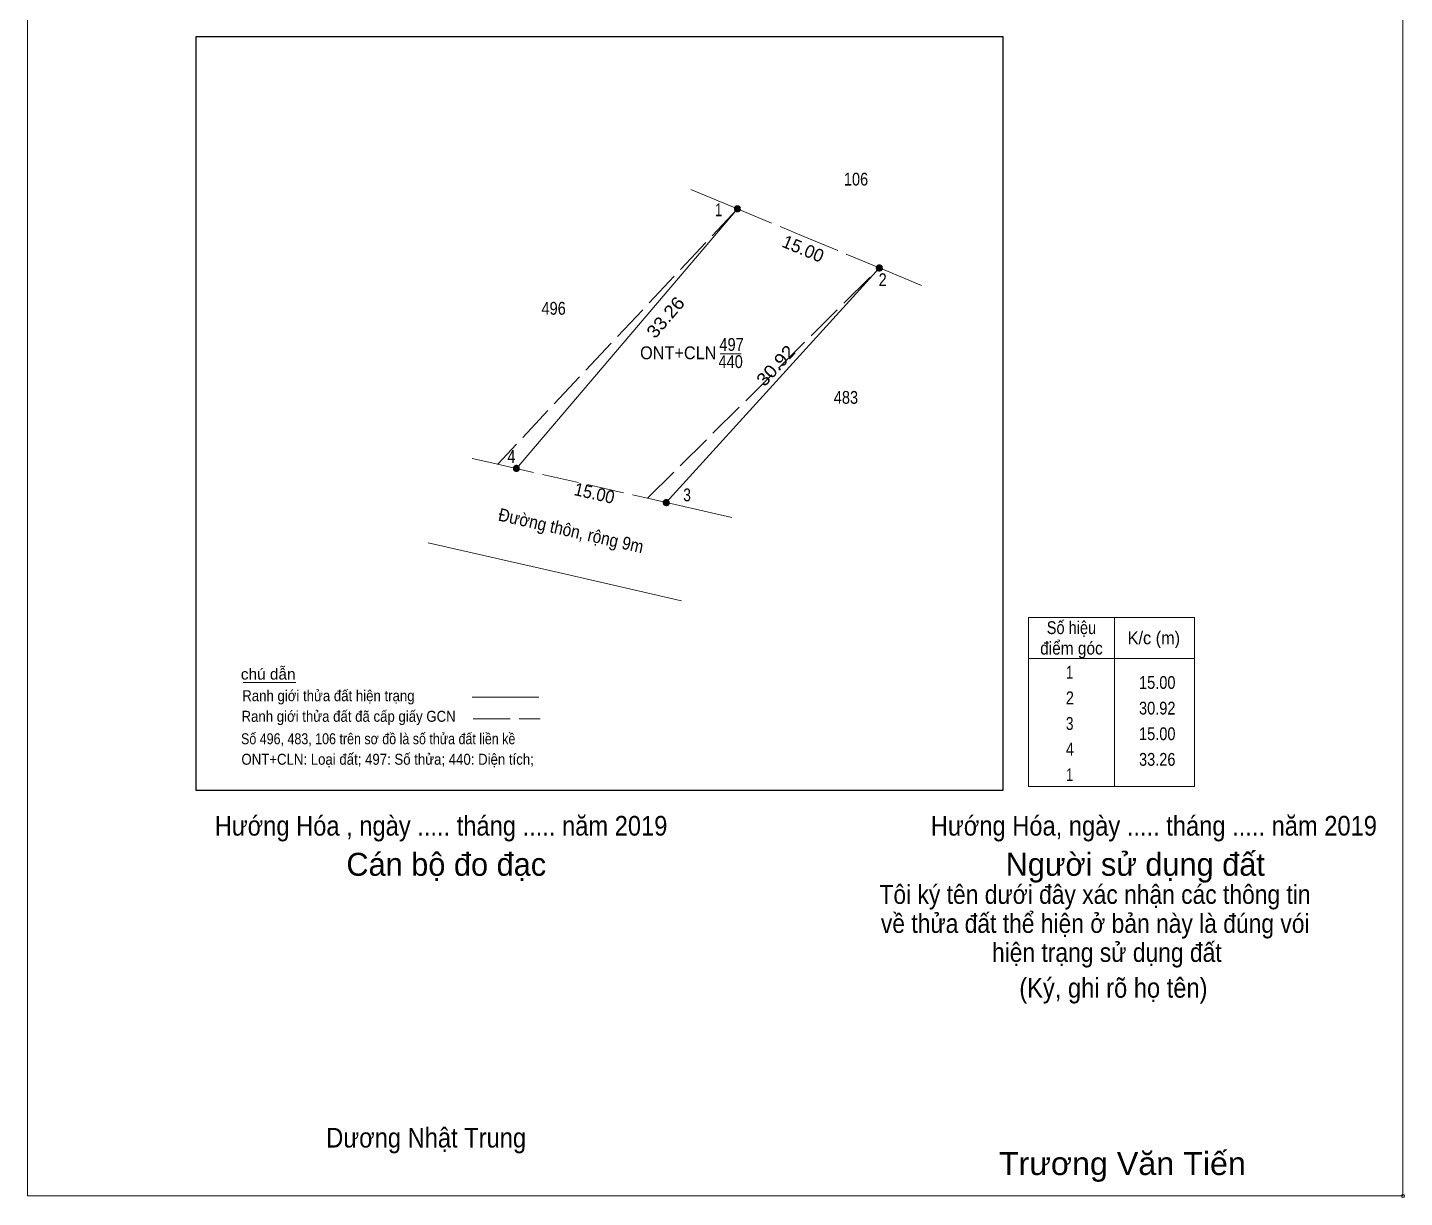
# Model space of a CAD drawing. Header units: metres. Extents: x 548526 to 549265, y 1837491 to 1837855.
# Drawn here: x 548628.7 to 548763.1, y 1837646.3 to 1837760.4 of the extents above; entities that cross this region are included whole.
import ezdxf
from ezdxf.enums import TextEntityAlignment as Align

# ---------------------------------------------------------------- set-up
doc = ezdxf.new("R2010")
doc.units = ezdxf.units.M
doc.header["$LTSCALE"] = 0.6
doc.header["$PDMODE"] = 32
doc.header["$PDSIZE"] = 0.3
doc.linetypes.add('LONG_DASHED', pattern=[7.5, 6, -1.5])
doc.linetypes.add('MEDIUM_DASHED', pattern=[4.5, 3, -1.5])
for name, color, linetype, lineweight in [('1', 7, 'MEDIUM_DASHED', 13), ('10', 7, 'Continuous', 13), ('17', 7, 'Continuous', 13), ('55', 7, 'Continuous', 13), ('6', 7, 'Continuous', 13), ('63', 7, 'Continuous', 13), ('7', 7, 'Continuous', 13)]:
    doc.layers.add(name, color=color, linetype=linetype, lineweight=lineweight)

msp = doc.modelspace()

# ---------------------------------------------------------------- hatches: boundary and pattern name
at = {"layer": '63'}
for points in [[(548698.29, 1837742.73, 1), (548697.69, 1837742.73, 1)], [(548712.14, 1837736.96, 1), (548711.54, 1837736.96, 1)], [(548676.73, 1837717.41, 1), (548676.13, 1837717.41, 1)], [(548691.35, 1837714.07, 1), (548690.75, 1837714.07, 1)]]:
    msp.add_hatch(color=256, dxfattribs=at).paths.add_polyline_path(points)

# ---------------------------------------------------------------- linework, layer by layer
at = {"layer": '10', "linetype": 'LONG_DASHED'}
for p, q in [((548697.99, 1837742.73), (548674.6, 1837717.83)), ((548689.22, 1837714.49), (548711.84, 1837736.96)), ((548674.59, 1837717.82), (548689.22, 1837714.49))]:
    msp.add_line(p, q, dxfattribs=at)
at = {"layer": '10'}
for p, q in [((548672.12, 1837718.39), (548674.6, 1837717.83)), ((548667.82, 1837710.15), (548681.24, 1837707.08))]:
    msp.add_line(p, q, dxfattribs=at)
at = {"layer": '17'}
msp.add_line((548649.76, 1837696.52), (548654.92, 1837696.52), dxfattribs=at)
at = {"layer": '55'}
for p, q in [((548693.45, 1837744.62), (548697.99, 1837742.73)), ((548676.43, 1837717.41), (548697.99, 1837742.73)), ((548711.84, 1837736.96), (548691.05, 1837714.07)), ((548711.84, 1837736.96), (548715.95, 1837735.25)), ((548689.22, 1837714.49), (548697.43, 1837712.61)), ((548681.25, 1837707.08), (548692.54, 1837704.5))]:
    msp.add_line(p, q, dxfattribs=at)
at = {"layer": '55', "linetype": 'LONG_DASHED'}
msp.add_lwpolyline([(548697.99, 1837742.72), (548704.46, 1837740.04), (548711.84, 1837736.96)], dxfattribs=at)
at = {"layer": '6'}
msp.add_line((548672.11, 1837695.08), (548678.63, 1837695.08), dxfattribs=at)
at = {"layer": '6', "linetype": 'LONG_DASHED'}
msp.add_line((548672.21, 1837692.99), (548678.73, 1837692.99), dxfattribs=at)
at = {"layer": '63'}
for p, q in [((548696.32, 1837728.58), (548698.37, 1837728.58)), ((548734.78, 1837702.87), (548734.78, 1837686.37)), ((548734.78, 1837702.87), (548734.78, 1837686.37)), ((548726.38, 1837698.87), (548742.58, 1837698.87))]:
    msp.add_line(p, q, dxfattribs=at)
msp.add_lwpolyline([(548726.38, 1837702.87), (548742.58, 1837702.87), (548742.58, 1837686.37), (548726.38, 1837686.37)], close=True, dxfattribs=at)
at = {"layer": '63', "linetype": 'MEDIUM_DASHED'}
for centre in [(548697.99, 1837742.73), (548711.84, 1837736.96), (548676.43, 1837717.41), (548691.05, 1837714.07)]:
    msp.add_circle(centre, 0.3, dxfattribs=at)
at = {"layer": '7'}
msp.add_lwpolyline([(548628.73, 1837832.04), (548762.92, 1837832.04), (548762.92, 1837646.44), (548628.73, 1837646.44)], close=True, dxfattribs=at)
msp.add_lwpolyline([(548628.73, 1837832.04), (548762.92, 1837832.04), (548762.92, 1837646.44), (548628.73, 1837646.44)], close=True, dxfattribs=at)
at = {"layer": '7', "lineweight": 25}
msp.add_lwpolyline([(548645.18, 1837759.53), (548723.9, 1837759.53), (548723.9, 1837685.99), (548645.18, 1837685.99)], close=True, dxfattribs=at)
msp.add_lwpolyline([(548645.18, 1837759.53), (548723.9, 1837759.53), (548723.9, 1837685.99), (548645.18, 1837685.99)], close=True, dxfattribs=at)
at = {"layer": '7'}
msp.add_point((548762.92, 1837646.44), dxfattribs=at)

# ---------------------------------------------------------------- texts
at = {"layer": '1'}
for s, width, p in [('497', 0.85, (548697.42, 1837728.87)), ('ONT+CLN', 0.95, (548692.22, 1837728.06)), ('440', 0.85, (548697.33, 1837727.2))]:
    msp.add_text(s, height=1.25, dxfattribs=dict(at, width=width)).set_placement(p, align=Align.CENTER)
for s, height, width, p in [('Hướng Hóa , ngày ..... tháng ..... năm 2019', 1.92, 0.9, (548646.99, 1837681.59)), ('Dương Nhật Trung', 1.92, 0.9, (548657.87, 1837651.16)), ('Trương Văn Tiến', 2.24, 1.05, (548723.5, 1837648.48))]:
    msp.add_text(s, height=height, dxfattribs=dict(at, width=width)).set_placement(p)
at = {"layer": '10', "width": 0.85}
for s, p in [('106', (548709.56, 1837745)), ('496', (548680.06, 1837732.4)), ('483', (548708.58, 1837723.71))]:
    msp.add_text(s, height=1.25, dxfattribs=at).set_placement(p, align=Align.CENTER)
at = {"layer": '6'}
for s, height, width, p in [('chú dẫn', 1.069, 1.05, (548649.54, 1837696.81)), ('Ranh giới thửa đất hiện trạng', 1.07, 0.9, (548649.68, 1837694.7)), ('Ranh giới thửa đất đã cấp giấy GCN', 1.07, 0.9, (548649.61, 1837692.69)), ('Số 496, 483, 106 trên sơ đồ là số thửa đất liền kề', 1.07, 0.85, (548649.56, 1837690.5)), ('ONT+CLN: Loại đất; 497: Số thửa; 440: Diện tích;', 1.07, 0.9, (548649.6, 1837688.5))]:
    msp.add_text(s, height=height, dxfattribs=dict(at, width=width)).set_placement(p)
at = {"layer": '63'}
for s, width, p in [(' 1', 0.75, (548696.5, 1837742.01)), (' 2', 0.85, (548712.56, 1837735.19)), (' 4', 0.85, (548676.34, 1837717.95)), (' 3', 0.8, (548693.45, 1837714.2)), ('15.00', 0.85, (548740.73, 1837695.9)), ('30.92', 0.85, (548740.73, 1837693.4)), ('15.00', 0.85, (548740.73, 1837690.9)), ('33.26', 0.85, (548740.73, 1837688.4))]:
    msp.add_text(s, height=1.25, dxfattribs=dict(at, width=width)).set_placement(p, align=Align.RIGHT)
msp.add_text('15.00', height=1.25, rotation=337.383, dxfattribs=at).set_placement((548704.16, 1837738.26), align=Align.CENTER)
for s, rotation, width, p in [('33.26', 49.586, 1.1, (548691.45, 1837731.74)), ('30.92', 47.752, 1.1, (548702.19, 1837727.02)), ('15.00', 347.131, 0.95, (548683.9, 1837714.38)), ('Đường thôn, rộng 9m', 347.131, 0.9, (548681.62, 1837710.73))]:
    msp.add_text(s, height=1.25, rotation=rotation, dxfattribs=dict(at, width=width)).set_placement(p, align=Align.CENTER)
for s, width, p in [('Số hiệu', 0.85, (548730.58, 1837701.25)), ('K/c (m)', 0.95, (548738.62, 1837700.25)), ('điểm góc', 0.9, (548730.58, 1837699.25)), (' 1', 0.75, (548730.23, 1837696.9)), (' 2', 0.85, (548730.23, 1837694.4)), (' 3', 0.8, (548730.22, 1837691.9)), (' 4', 0.85, (548730.23, 1837689.4)), (' 1', 0.75, (548730.23, 1837686.9))]:
    msp.add_text(s, height=1.25, dxfattribs=dict(at, width=width)).set_placement(p, align=Align.CENTER)
at = {"layer": '7', "width": 0.9}
for s, p in [('Hướng Hóa, ngày ..... tháng ..... năm 2019', (548716.86, 1837681.59)), ('(Ký, ghi rõ họ tên)', (548725.49, 1837665.78)), ('(Ký, ghi rõ họ tên)', (548725.49, 1837665.78))]:
    msp.add_text(s, height=1.92, dxfattribs=at).set_placement(p)
at = {"layer": '7'}
for s, p in [('Cán bộ đo đạc', (548659.84, 1837677.67)), ('Cán bộ đo đạc', (548659.84, 1837677.67)), ('Người sử dụng đất', (548724.16, 1837677.67)), ('Người sử dụng đất', (548724.16, 1837677.67))]:
    msp.add_text(s, height=2.24, dxfattribs=at).set_placement(p)
at = {"layer": '7', "width": 0.9}
for s, p in [('Tôi ký tên dưới đây xác nhận các thông tin', (548732.88, 1837674.93)), ('Tôi ký tên dưới đây xác nhận các thông tin', (548732.88, 1837674.93)), ('về thửa đất thể hiện ở bản này là đúng vói', (548732.9, 1837672.1)), ('về thửa đất thể hiện ở bản này là đúng vói', (548732.9, 1837672.1)), ('hiện trạng sử dụng đất', (548734.03, 1837669.27)), ('hiện trạng sử dụng đất', (548734.03, 1837669.27))]:
    msp.add_text(s, height=1.85, dxfattribs=at).set_placement(p, align=Align.CENTER)

doc.saveas('drawing.dxf')
